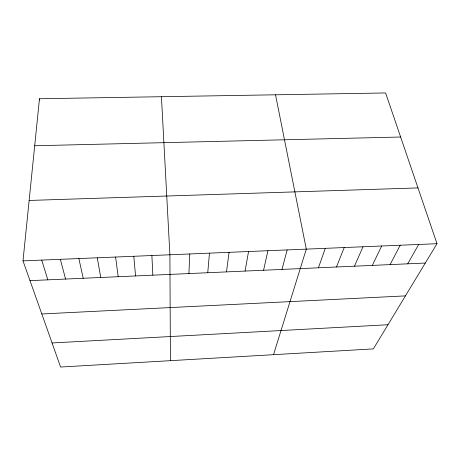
<?xml version="1.0" encoding="UTF-8"?>
<svg xmlns="http://www.w3.org/2000/svg" width="460" height="460" viewBox="0 0 460 460"><rect width="100%" height="100%" fill="white"/><g stroke="black" fill="none" stroke-linecap="round" stroke-linejoin="round"><path stroke-width="0.69" d="M188.928 273.568L189.744 253.96M207.753 272.728L209.467 253.138M23 260.872L39.474 98.751L385.618 92.96L437 243.708L373.359 348.893L60.593 367.04L23 260.872L437 243.708M226.469 271.894L229.074 252.327M245.077 271.066L248.555 251.522M263.574 270.244L267.921 250.717M281.963 269.428L287.166 249.918M273.527 354.689L306.297 249.124L275.523 94.8M318.423 267.8L325.306 248.337M336.49 266.995L344.206 247.555M354.459 266.196L362.986 246.778M372.324 265.403L381.656 246.002M390.086 264.609L400.217 245.232M407.744 263.827L418.663 244.467M52.066 342.959L387.975 324.737M41.797 313.961L405.433 295.889M30.003 280.64L425.304 263.045M29.135 200.456L417.985 187.916M34.696 145.757L400.631 137.011M41.728 260.095L47.834 279.847M60.352 259.319L65.567 279.059M39.474 98.751L39.784 100.136M78.867 258.555L83.208 278.271M97.278 257.79L100.751 277.495M115.587 257.031L118.203 276.719M133.791 256.277L135.556 275.942M161.431 96.709L169.895 254.782L170.418 360.669M151.892 255.524L152.823 275.172"/></g></svg>
